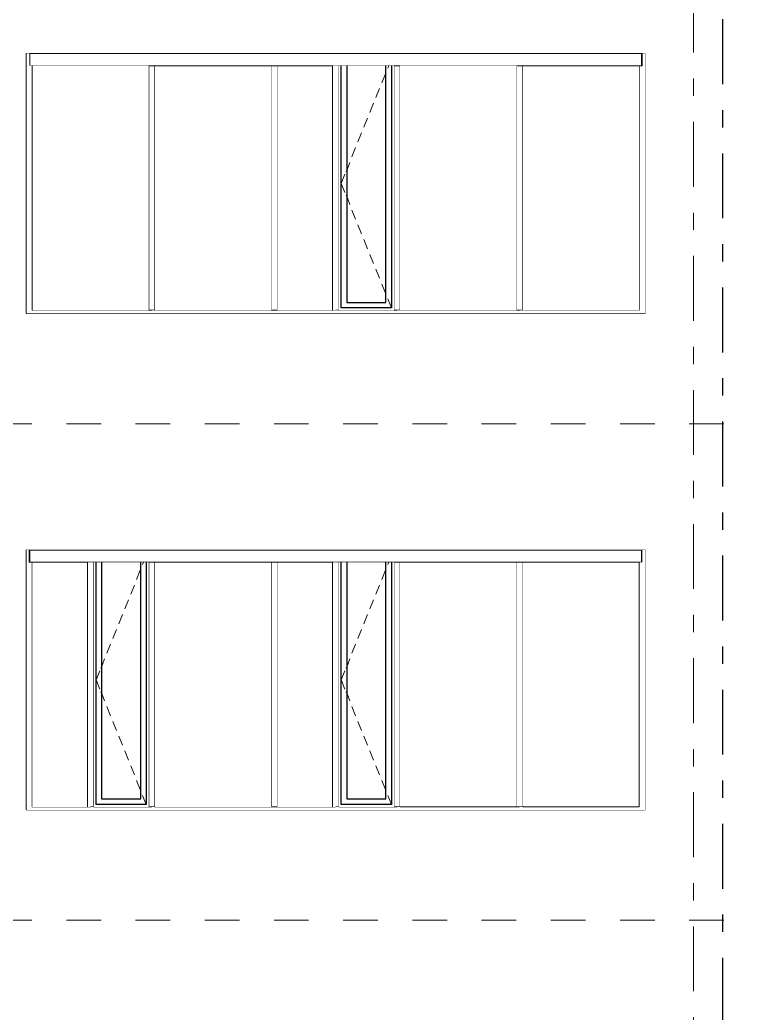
# Model space of a CAD drawing. Header units: millimetres. Extents: x -48147 to 1468943, y -496296 to 18123.
# Drawn here: x 1432692 to 1438599, y -488003 to -479901 of the extents above; entities that cross this region are included whole.
import ezdxf
from ezdxf.enums import TextEntityAlignment as Align

# ---------------------------------------------------------------- set-up
doc = ezdxf.new("R2010")
doc.units = ezdxf.units.MM
doc.header["$MEASUREMENT"] = 0
for name, pattern in [('Dashed', [2822.222233, 1411.111116, -1411.111116]), ('Double Dashed', [1093.611073, 529.166651, -211.666656, 141.111112, -211.666656]), ('Wipeout_Contour', [1000, 0, -1000])]:
    doc.linetypes.add(name, pattern=pattern)
for name, color, linetype, lineweight, true_color in [('0_Pen_No__105', 7, 'Continuous', 15, 0xa6a6a6), ('New_A-15-MG_Structural_Grid_Phase_2_Pen_No__222', 7, 'Continuous', 13, 0x65af33), ('New_A-25-M_Curtain_Wall_Pen_No__43', 7, 'Continuous', 30, 0x444444)]:
    doc.layers.add(name, color=color, linetype=linetype, lineweight=lineweight, true_color=true_color)
for name, color, linetype in [('A-95-P_Drawing', 7, 'Continuous'), ('New_A-15-MG_Structural_Grid_Phase_2', 7, 'Continuous'), ('New_A-20-M_Ceiling', 7, 'Continuous'), ('New_A-25-M_Curtain_Wall', 7, 'Continuous'), ('New_A-25-M_Wall_Int', 7, 'Continuous'), ('New_ArchiCAD Doors', 7, 'Continuous')]:
    doc.layers.add(name, color=color, linetype=linetype)
for name, color, linetype, lineweight in [('A-95-P_Drawing_Pen_No__194', 7, 'Continuous', 25), ('New_A-20-M_Ceiling_Pen_No__89', 8, 'Continuous', 20), ('New_A-25-M_Curtain_Wall_Pen_No__2', 8, 'Continuous', 15), ('New_A-25-M_Curtain_Wall_Pen_No__3', 7, 'Continuous', 18), ('New_A-25-M_Curtain_Wall_Pen_No__87', 8, 'Continuous', 20), ('New_ArchiCAD Doors_Pen_No__87', 8, 'Continuous', 20)]:
    doc.layers.add(name, color=color, linetype=linetype, lineweight=lineweight)
doc.styles.add('GENERATED_STYLE_2', font='')
doc.styles.get('GENERATED_STYLE_2').set_extended_font_data('Swis721 BT')

# ---------------------------------------------------------------- blocks, each defined once
blk = doc.blocks.new('Section Elem_19_1', base_point=(1411454.5, -491295.5))
at = {"layer": 'New_ArchiCAD Doors_Pen_No__87', "linetype": 'Continuous'}
for p, q in [((1432742.7, -484225.5), (1432767.9, -484225.5)), ((1432742.7, -486345.5), (1432742.7, -484225.5)), ((1437768, -484225.5), (1437792.7, -484225.5)), ((1437792.7, -484225.5), (1437792.7, -486345.5)), ((1437792.7, -486345.5), (1432742.7, -486345.5))]:
    blk.add_line(p, q, dxfattribs=at)
blk = doc.blocks.new('Section Elem_33_1', base_point=(1411454.5, -491295.5))
at = {"layer": 'New_ArchiCAD Doors_Pen_No__87', "linetype": 'Continuous'}
for p, q in [((1432742.7, -480175.5), (1432742.7, -482295.5)), ((1432767.7, -480175.5), (1432742.7, -480175.5)), ((1437792.7, -480175.5), (1437768, -480175.5)), ((1437792.7, -482295.5), (1437792.7, -480175.5)), ((1432742.7, -482295.5), (1437792.7, -482295.5))]:
    blk.add_line(p, q, dxfattribs=at)
blk = doc.blocks.new('Section Elem_57_1', base_point=(1411454.5, -491295.5))
at = {"color": 254, "linetype": 'Wipeout_Contour', "lineweight": 0, "ltscale": 6055572.971678499}
blk.add_wipeout([(1434767.7, -482295.5), (1435267.7, -482295.5), (1435267.7, -482270.5), (1434767.7, -482270.5)], dxfattribs=at).dxf.layer = 'New_A-25-M_Curtain_Wall'
at = {"layer": 'New_A-25-M_Curtain_Wall_Pen_No__87', "linetype": 'Continuous'}
blk.add_line((1435267.7, -482270.5), (1434792.7, -482270.5), dxfattribs=at)
blk = doc.blocks.new('Section Elem_59_1', base_point=(1411454.5, -491295.5))
at = {"color": 254, "linetype": 'Wipeout_Contour', "lineweight": 0, "ltscale": 6057132.703382567}
blk.add_wipeout([(1435742.7, -482270.5), (1435792.7, -482270.5), (1435792.7, -480275.5), (1435742.7, -480275.5)], dxfattribs=at).dxf.layer = 'New_A-25-M_Curtain_Wall'
at = {"layer": 'New_A-25-M_Curtain_Wall_Pen_No__87', "linetype": 'Continuous'}
for p, q in [((1435742.7, -482270.5), (1435742.7, -480275.5)), ((1435792.7, -482270.5), (1435792.7, -480275.5)), ((1435792.7, -482270.5), (1435767.7, -482270.5))]:
    blk.add_line(p, q, dxfattribs=at)
blk = doc.blocks.new('Section Elem_60_1', base_point=(1411454.5, -491295.5))
at = {"color": 254, "linetype": 'Wipeout_Contour', "lineweight": 0, "ltscale": 6053340.236583324}
blk.add_wipeout([(1434742.7, -482270.5), (1434792.7, -482270.5), (1434792.7, -480275.5), (1434742.7, -480275.5)], dxfattribs=at).dxf.layer = 'New_A-25-M_Curtain_Wall'
at = {"layer": 'New_A-25-M_Curtain_Wall_Pen_No__87', "linetype": 'Continuous'}
for p, q in [((1434742.7, -482270.5), (1434742.7, -480275.5)), ((1434792.7, -482270.5), (1434792.7, -480275.5)), ((1434792.7, -482270.5), (1434767.7, -482270.5))]:
    blk.add_line(p, q, dxfattribs=at)
blk = doc.blocks.new('Section Elem_61_1', base_point=(1411454.5, -491295.5))
at = {"color": 254, "linetype": 'Wipeout_Contour', "lineweight": 0, "ltscale": 6049548.036995132}
blk.add_wipeout([(1433742.7, -482270.5), (1433792.7, -482270.5), (1433792.7, -480275.5), (1433742.7, -480275.5)], dxfattribs=at).dxf.layer = 'New_A-25-M_Curtain_Wall'
at = {"layer": 'New_A-25-M_Curtain_Wall_Pen_No__87', "linetype": 'Continuous'}
for p, q in [((1433742.7, -482270.5), (1433742.7, -480275.5)), ((1433792.7, -482270.5), (1433792.7, -480275.5)), ((1433792.7, -482270.5), (1433767.7, -482270.5))]:
    blk.add_line(p, q, dxfattribs=at)
blk = doc.blocks.new('Section Elem_62_1', base_point=(1411454.5, -491295.5))
at = {"color": 254, "linetype": 'Wipeout_Contour', "lineweight": 0, "ltscale": 6054288.334966655}
blk.add_wipeout([(1435242.7, -480275.5), (1434792.7, -480275.5), (1434792.7, -482270.5), (1435242.7, -482270.5)], dxfattribs=at).dxf.layer = 'New_A-25-M_Curtain_Wall'
blk = doc.blocks.new('Section Elem_77_1', base_point=(1411454.5, -491295.5))
at = {"color": 254, "linetype": 'Wipeout_Contour', "lineweight": 0, "ltscale": 6060925.437162022}
blk.add_wipeout([(1436792.7, -480275.5), (1436742.7, -480275.5), (1436742.7, -482270.5), (1436792.7, -482270.5)], dxfattribs=at).dxf.layer = 'New_A-25-M_Curtain_Wall'
at = {"layer": 'New_A-25-M_Curtain_Wall_Pen_No__87', "linetype": 'Continuous'}
for p, q in [((1436742.7, -482270.5), (1436742.7, -480275.5)), ((1436792.7, -482270.5), (1436792.7, -480275.5)), ((1436792.7, -482270.5), (1436767.7, -482270.5))]:
    blk.add_line(p, q, dxfattribs=at)
blk = doc.blocks.new('Section Elem_79_1', base_point=(1411454.5, -491295.5))
at = {"color": 254, "linetype": 'Wipeout_Contour', "lineweight": 0, "ltscale": 6064081.086412278}
blk.add_wipeout([(1436767.7, -482295.5), (1437767.7, -482295.5), (1437742.7, -482270.5), (1436767.7, -482270.5)], dxfattribs=at).dxf.layer = 'New_A-25-M_Curtain_Wall'
at = {"layer": 'New_A-25-M_Curtain_Wall_Pen_No__87', "linetype": 'Continuous'}
blk.add_line((1437742.7, -482270.5), (1436792.7, -482270.5), dxfattribs=at)
blk = doc.blocks.new('Section Elem_80_1', base_point=(1411454.5, -491295.5))
at = {"color": 254, "linetype": 'Wipeout_Contour', "lineweight": 0, "ltscale": 12128752.04961666}
blk.add_wipeout([(1437763, -480275.5), (1437742.7, -480275.5), (1437742.7, -482270.5), (1437767.7, -482295.5), (1437792.7, -482295.5), (1437792.7, -480175.5), (1437768, -480175.5), (1437768, -480275.5)], dxfattribs=at).dxf.layer = 'New_A-25-M_Curtain_Wall'
at = {"layer": 'New_A-25-M_Curtain_Wall_Pen_No__87', "linetype": 'Continuous'}
blk.add_line((1437742.7, -482270.5), (1437742.7, -480275.5), dxfattribs=at)
blk = doc.blocks.new('Section Elem_81_1', base_point=(1411454.5, -491295.5))
at = {"color": 254, "linetype": 'Wipeout_Contour', "lineweight": 0, "ltscale": 6052729.376079613}
blk.add_wipeout([(1433767.7, -482295.5), (1434767.7, -482295.5), (1434767.7, -482270.5), (1433767.7, -482270.5)], dxfattribs=at).dxf.layer = 'New_A-25-M_Curtain_Wall'
at = {"layer": 'New_A-25-M_Curtain_Wall_Pen_No__87', "linetype": 'Continuous'}
blk.add_line((1434767.7, -482270.5), (1433792.7, -482270.5), dxfattribs=at)
blk = doc.blocks.new('Section Elem_82_1', base_point=(1411454.5, -491295.5))
at = {"color": 254, "linetype": 'Wipeout_Contour', "lineweight": 0, "ltscale": 6051444.133615611}
blk.add_wipeout([(1434742.7, -480275.5), (1433792.7, -480275.5), (1433792.7, -482270.5), (1434742.7, -482270.5)], dxfattribs=at).dxf.layer = 'New_A-25-M_Curtain_Wall'
blk = doc.blocks.new('Section Elem_83_1', base_point=(1411454.5, -491295.5))
at = {"color": 254, "linetype": 'Wipeout_Contour', "lineweight": 0, "ltscale": 6062821.93400865}
blk.add_wipeout([(1436792.7, -482270.5), (1437742.7, -482270.5), (1437742.7, -480275.5), (1436792.7, -480275.5)], dxfattribs=at).dxf.layer = 'New_A-25-M_Curtain_Wall'
blk = doc.blocks.new('Section Elem_84_1', base_point=(1411454.5, -491295.5))
at = {"color": 254, "linetype": 'Wipeout_Contour', "lineweight": 0, "ltscale": 6060753.91062318}
blk.add_wipeout([(1434767.9, -486345.5), (1435267.9, -486345.5), (1435267.9, -486320.5), (1434767.9, -486320.5)], dxfattribs=at).dxf.layer = 'New_A-25-M_Curtain_Wall'
at = {"layer": 'New_A-25-M_Curtain_Wall_Pen_No__87', "linetype": 'Continuous'}
blk.add_line((1435267.9, -486320.5), (1434792.9, -486320.5), dxfattribs=at)
blk = doc.blocks.new('Section Elem_87_1', base_point=(1411454.5, -491295.5))
at = {"color": 254, "linetype": 'Wipeout_Contour', "lineweight": 0, "ltscale": 6058512.280083802}
blk.add_wipeout([(1434742.9, -486320.5), (1434792.9, -486320.5), (1434792.9, -484325.5), (1434742.9, -484325.5)], dxfattribs=at).dxf.layer = 'New_A-25-M_Curtain_Wall'
at = {"layer": 'New_A-25-M_Curtain_Wall_Pen_No__87', "linetype": 'Continuous'}
for p, q in [((1434742.9, -486320.5), (1434742.9, -484325.5)), ((1434792.9, -486320.5), (1434792.9, -484325.5)), ((1434792.9, -486320.5), (1434767.9, -486320.5))]:
    blk.add_line(p, q, dxfattribs=at)
blk = doc.blocks.new('Section Elem_88_1', base_point=(1411454.5, -491295.5))
at = {"color": 254, "linetype": 'Wipeout_Contour', "lineweight": 0, "ltscale": 6054723.319230368}
blk.add_wipeout([(1433742.9, -486320.5), (1433792.9, -486320.5), (1433792.9, -484325.5), (1433742.9, -484325.5)], dxfattribs=at).dxf.layer = 'New_A-25-M_Curtain_Wall'
at = {"layer": 'New_A-25-M_Curtain_Wall_Pen_No__87', "linetype": 'Continuous'}
for p, q in [((1433742.9, -486320.5), (1433742.9, -484325.5)), ((1433792.9, -486320.5), (1433792.9, -484325.5)), ((1433792.9, -486320.5), (1433767.9, -486320.5))]:
    blk.add_line(p, q, dxfattribs=at)
blk = doc.blocks.new('Section Elem_89_1', base_point=(1411454.5, -491295.5))
at = {"color": 254, "linetype": 'Wipeout_Contour', "lineweight": 0, "ltscale": 13613567.43769567}
blk.add_wipeout([(1432767.9, -484225.5), (1432742.9, -484225.5), (1432742.9, -486345.5), (1432767.9, -486345.5), (1432792.9, -486320.5), (1432792.9, -484325.5), (1432773, -484325.5), (1432768, -484325.5), (1432768, -484225.6)], dxfattribs=at).dxf.layer = 'New_A-25-M_Curtain_Wall'
at = {"layer": 'New_A-25-M_Curtain_Wall_Pen_No__87', "linetype": 'Continuous'}
for p, q in [((1432742.9, -486345.5), (1432742.9, -484225.5)), ((1432742.9, -486345.5), (1432742.9, -484225.5)), ((1432792.9, -486320.5), (1432792.9, -484325.5))]:
    blk.add_line(p, q, dxfattribs=at)
blk = doc.blocks.new('Section Elem_90_1', base_point=(1411454.5, -491295.5))
at = {"color": 254, "linetype": 'Wipeout_Contour', "lineweight": 0, "ltscale": 6059459.569417685}
blk.add_wipeout([(1435242.9, -484325.5), (1434792.9, -484325.5), (1434792.9, -486320.5), (1435242.9, -486320.5)], dxfattribs=at).dxf.layer = 'New_A-25-M_Curtain_Wall'
blk = doc.blocks.new('Section Elem_91_1', base_point=(1411454.5, -491295.5))
at = {"color": 254, "linetype": 'Wipeout_Contour', "lineweight": 0, "ltscale": 6062301.511857545}
blk.add_wipeout([(1435742.9, -486320.5), (1435792.9, -486320.5), (1435792.9, -484325.5), (1435742.9, -484325.5)], dxfattribs=at).dxf.layer = 'New_A-25-M_Curtain_Wall'
at = {"layer": 'New_A-25-M_Curtain_Wall_Pen_No__87', "linetype": 'Continuous'}
for p, q in [((1435742.9, -486320.5), (1435742.9, -484325.5)), ((1435792.9, -486320.5), (1435792.9, -484325.5)), ((1435792.9, -486320.5), (1435767.9, -486320.5))]:
    blk.add_line(p, q, dxfattribs=at)
blk = doc.blocks.new('Section Elem_92_1', base_point=(1411454.5, -491295.5))
at = {"color": 254, "linetype": 'Wipeout_Contour', "lineweight": 0, "ltscale": 6066091.014382282}
blk.add_wipeout([(1436792.9, -484325.5), (1436742.9, -484325.5), (1436742.9, -486320.5), (1436792.9, -486320.5)], dxfattribs=at).dxf.layer = 'New_A-25-M_Curtain_Wall'
at = {"layer": 'New_A-25-M_Curtain_Wall_Pen_No__87', "linetype": 'Continuous'}
for p, q in [((1436742.9, -486320.5), (1436742.9, -484325.5)), ((1436792.9, -486320.5), (1436792.9, -484325.5)), ((1436792.9, -486320.5), (1436767.9, -486320.5))]:
    blk.add_line(p, q, dxfattribs=at)
blk = doc.blocks.new('Section Elem_93_1', base_point=(1411454.5, -491295.5))
at = {"color": 254, "linetype": 'Wipeout_Contour', "lineweight": 0, "ltscale": 6053201.371653866}
blk.add_wipeout([(1432767.9, -486345.5), (1433267.9, -486345.5), (1433267.9, -486320.5), (1432792.9, -486320.5)], dxfattribs=at).dxf.layer = 'New_A-25-M_Curtain_Wall'
at = {"layer": 'New_A-25-M_Curtain_Wall_Pen_No__87', "linetype": 'Continuous'}
blk.add_line((1433267.9, -486320.5), (1432792.9, -486320.5), dxfattribs=at)
blk = doc.blocks.new('Section Elem_94_1', base_point=(1411454.5, -491295.5))
at = {"color": 254, "linetype": 'Wipeout_Contour', "lineweight": 0, "ltscale": 4537144.476834839}
blk.add_wipeout([(1432768, -484225.5), (1432767.9, -484225.5), (1432768, -484225.6)], dxfattribs=at).dxf.layer = 'New_A-25-M_Curtain_Wall'
blk = doc.blocks.new('Section Elem_95_1', base_point=(1411454.5, -491295.5))
at = {"color": 254, "linetype": 'Wipeout_Contour', "lineweight": 0, "ltscale": 6051881.783850697}
blk.add_wipeout([(1433242.9, -484325.5), (1432792.9, -484325.5), (1432792.9, -486320.5), (1433242.9, -486320.5)], dxfattribs=at).dxf.layer = 'New_A-25-M_Curtain_Wall'
blk = doc.blocks.new('Section Elem_96_1', base_point=(1411454.5, -491295.5))
at = {"color": 254, "linetype": 'Wipeout_Contour', "lineweight": 0, "ltscale": 6064196.259948121}
blk.add_wipeout([(1435792.9, -486320.5), (1436742.9, -486320.5), (1436742.9, -484325.5), (1435792.9, -484325.5)], dxfattribs=at).dxf.layer = 'New_A-25-M_Curtain_Wall'
blk = doc.blocks.new('Section Elem_97_1', base_point=(1411454.5, -491295.5))
at = {"color": 254, "linetype": 'Wipeout_Contour', "lineweight": 0, "ltscale": 6057912.747019331}
blk.add_wipeout([(1433767.9, -486345.5), (1434767.9, -486345.5), (1434767.9, -486320.5), (1433767.9, -486320.5)], dxfattribs=at).dxf.layer = 'New_A-25-M_Curtain_Wall'
at = {"layer": 'New_A-25-M_Curtain_Wall_Pen_No__87', "linetype": 'Continuous'}
blk.add_line((1434767.9, -486320.5), (1433792.9, -486320.5), dxfattribs=at)
blk = doc.blocks.new('Section Elem_98_1', base_point=(1411454.5, -491295.5))
at = {"color": 254, "linetype": 'Wipeout_Contour', "lineweight": 0, "ltscale": 6056617.79641324}
blk.add_wipeout([(1433792.9, -486320.5), (1434742.9, -486320.5), (1434742.9, -484325.5), (1433792.9, -484325.5)], dxfattribs=at).dxf.layer = 'New_A-25-M_Curtain_Wall'
blk = doc.blocks.new('Section Elem_100_1', base_point=(1411454.5, -491295.5))
at = {"color": 254, "linetype": 'Wipeout_Contour', "lineweight": 0, "ltscale": 6044432.737113282}
blk.add_wipeout([(1432773, -480275.5), (1432773, -480175.5), (1432768, -480175.5), (1432768, -480275.5)], dxfattribs=at).dxf.layer = 'New_A-25-M_Curtain_Wall'
at = {"color": 254, "linetype": 'Wipeout_Contour', "lineweight": 0, "ltscale": 6063380.27418334}
blk.add_wipeout([(1437768, -480275.5), (1437768, -480175.5), (1437763, -480175.5), (1437763, -480275.5)], dxfattribs=at).dxf.layer = 'New_A-25-M_Curtain_Wall'
at = {"color": 254, "linetype": 'Wipeout_Contour', "lineweight": 0, "ltscale": 6044422.651722787}
blk.add_wipeout([(1432768, -480175.5), (1432767.7, -480175.5), (1432767.7, -480275.5), (1432768, -480275.5)], dxfattribs=at).dxf.layer = 'New_A-25-M_Curtain_Wall'
at = {"color": 254, "linetype": 'Wipeout_Contour', "lineweight": 0, "ltscale": 6053906.504981363}
blk.add_wipeout([(1432773, -480275.5), (1437763, -480275.5), (1437763, -480175.5), (1432773, -480175.5)], dxfattribs=at).dxf.layer = 'New_A-25-M_Curtain_Wall'
at = {"layer": 'New_A-25-M_Curtain_Wall_Pen_No__2', "linetype": 'Continuous'}
for p, q in [((1432768, -480175.5), (1432767.7, -480175.5)), ((1432768, -480275.5), (1432768, -480175.5)), ((1432773, -480175.5), (1432768, -480175.5)), ((1432773, -480175.5), (1437763, -480175.5)), ((1432773, -480175.5), (1432773, -480275.5)), ((1437763, -480275.5), (1437763, -480175.5)), ((1437768, -480175.5), (1437763, -480175.5)), ((1437768, -480275.5), (1437768, -480175.5)), ((1432767.7, -480275.5), (1432768, -480275.5)), ((1432773, -480275.5), (1432768, -480275.5)), ((1432773, -480275.5), (1437763, -480275.5)), ((1437768, -480275.5), (1437763, -480275.5))]:
    blk.add_line(p, q, dxfattribs=at)
blk = doc.blocks.new('Section Elem_105_1', base_point=(1411454.5, -491295.5))
at = {"color": 254, "linetype": 'Wipeout_Contour', "lineweight": 0, "ltscale": 6048961.78627515}
blk.add_wipeout([(1432767.7, -482295.5), (1433767.7, -482295.5), (1433767.7, -482270.5), (1432792.7, -482270.5)], dxfattribs=at).dxf.layer = 'New_A-25-M_Curtain_Wall'
at = {"layer": 'New_A-25-M_Curtain_Wall_Pen_No__87', "linetype": 'Continuous'}
blk.add_line((1433767.7, -482270.5), (1432792.7, -482270.5), dxfattribs=at)
blk = doc.blocks.new('Section Elem_106_1', base_point=(1411454.5, -491295.5))
at = {"color": 254, "linetype": 'Wipeout_Contour', "lineweight": 0, "ltscale": 6047652.06784609}
blk.add_wipeout([(1433742.7, -480275.5), (1432792.7, -480275.5), (1432792.7, -482270.5), (1433742.7, -482270.5)], dxfattribs=at).dxf.layer = 'New_A-25-M_Curtain_Wall'
blk = doc.blocks.new('Section Elem_108_1', base_point=(1411454.5, -491295.5))
at = {"color": 254, "linetype": 'Wipeout_Contour', "lineweight": 0, "ltscale": 12090834.01862814}
blk.add_wipeout([(1432767.7, -480175.5), (1432742.7, -480175.5), (1432742.7, -482295.5), (1432767.7, -482295.5), (1432792.7, -482270.5), (1432792.7, -480275.5), (1432773, -480275.5), (1432767.7, -480275.5)], dxfattribs=at).dxf.layer = 'New_A-25-M_Curtain_Wall'
at = {"layer": 'New_A-25-M_Curtain_Wall_Pen_No__87', "linetype": 'Continuous'}
for p, q in [((1432742.7, -482295.5), (1432742.7, -480175.5)), ((1432792.7, -482270.5), (1432792.7, -480275.5))]:
    blk.add_line(p, q, dxfattribs=at)
blk = doc.blocks.new('Section Elem_109_1', base_point=(1411454.5, -491295.5))
at = {"color": 254, "linetype": 'Wipeout_Contour', "lineweight": 0, "ltscale": 6067985.897518216}
blk.add_wipeout([(1436792.9, -486320.5), (1437742.9, -486320.5), (1437742.9, -484325.5), (1436792.9, -484325.5)], dxfattribs=at).dxf.layer = 'New_A-25-M_Curtain_Wall'
blk = doc.blocks.new('Section Elem_110_1', base_point=(1411454.5, -491295.5))
at = {"color": 254, "linetype": 'Wipeout_Contour', "lineweight": 0, "ltscale": 6069254.763870711}
blk.add_wipeout([(1436767.9, -486345.5), (1437767.9, -486345.5), (1437742.9, -486320.5), (1436767.9, -486320.5)], dxfattribs=at).dxf.layer = 'New_A-25-M_Curtain_Wall'
at = {"layer": 'New_A-25-M_Curtain_Wall_Pen_No__87', "linetype": 'Continuous'}
blk.add_line((1437742.9, -486320.5), (1436792.9, -486320.5), dxfattribs=at)
blk = doc.blocks.new('Section Elem_120_1', base_point=(1411454.5, -491295.5))
at = {"color": 254, "linetype": 'Wipeout_Contour', "lineweight": 0, "ltscale": 6060312.700719625}
blk.add_wipeout([(1435767.7, -482295.5), (1436767.7, -482295.5), (1436767.7, -482270.5), (1435767.7, -482270.5)], dxfattribs=at).dxf.layer = 'New_A-25-M_Curtain_Wall'
at = {"layer": 'New_A-25-M_Curtain_Wall_Pen_No__87', "linetype": 'Continuous'}
blk.add_line((1436767.7, -482270.5), (1435792.7, -482270.5), dxfattribs=at)
blk = doc.blocks.new('Section Elem_121_1', base_point=(1411454.5, -491295.5))
at = {"color": 254, "linetype": 'Wipeout_Contour', "lineweight": 0, "ltscale": 6059029.067132775}
blk.add_wipeout([(1435792.7, -482270.5), (1436742.7, -482270.5), (1436742.7, -480275.5), (1435792.7, -480275.5)], dxfattribs=at).dxf.layer = 'New_A-25-M_Curtain_Wall'
blk = doc.blocks.new('Section Elem_122_1', base_point=(1411454.5, -491295.5))
at = {"color": 254, "linetype": 'Wipeout_Contour', "lineweight": 0, "ltscale": 6065489.592074693}
blk.add_wipeout([(1435767.9, -486345.5), (1436767.9, -486345.5), (1436767.9, -486320.5), (1435767.9, -486320.5)], dxfattribs=at).dxf.layer = 'New_A-25-M_Curtain_Wall'
at = {"layer": 'New_A-25-M_Curtain_Wall_Pen_No__87', "linetype": 'Continuous'}
blk.add_line((1436767.9, -486320.5), (1435792.9, -486320.5), dxfattribs=at)
blk = doc.blocks.new('Section Elem_134_1', base_point=(1411454.5, -491295.5))
at = {"color": 254, "linetype": 'Wipeout_Contour', "lineweight": 0, "ltscale": 6055236.43659878}
blk.add_wipeout([(1435242.7, -482270.5), (1435292.7, -482270.5), (1435292.7, -480275.5), (1435242.7, -480275.5)], dxfattribs=at).dxf.layer = 'New_A-25-M_Curtain_Wall'
at = {"layer": 'New_A-25-M_Curtain_Wall_Pen_No__87', "linetype": 'Continuous'}
for p, q in [((1435242.7, -480275.5), (1435242.7, -482270.5)), ((1435292.7, -480275.5), (1435292.7, -482270.5)), ((1435267.7, -482270.5), (1435292.7, -482270.5))]:
    blk.add_line(p, q, dxfattribs=at)
blk = doc.blocks.new('Section Elem_135_1', base_point=(1411454.5, -491295.5))
at = {"color": 254, "linetype": 'Wipeout_Contour', "lineweight": 0, "ltscale": 6057468.802901486}
blk.add_wipeout([(1435267.7, -482295.5), (1435767.7, -482295.5), (1435767.7, -482270.5), (1435267.7, -482270.5)], dxfattribs=at).dxf.layer = 'New_A-25-M_Curtain_Wall'
at = {"layer": 'New_A-25-M_Curtain_Wall_Pen_No__87', "linetype": 'Continuous'}
blk.add_line((1435767.7, -482270.5), (1435292.7, -482270.5), dxfattribs=at)
blk = doc.blocks.new('Section Elem_136_1', base_point=(1411454.5, -491295.5))
at = {"color": 254, "linetype": 'Wipeout_Contour', "lineweight": 0, "ltscale": 6056993.561153924}
blk.add_wipeout([(1435722.7, -482250.5), (1435742.7, -482270.5), (1435742.7, -480275.5), (1435722.7, -480275.5)], dxfattribs=at).dxf.layer = 'New_A-25-M_Curtain_Wall'
at = {"color": 254, "linetype": 'Wipeout_Contour', "lineweight": 0, "ltscale": 6057440.116550902}
blk.add_wipeout([(1435292.7, -482270.5), (1435742.7, -482270.5), (1435722.7, -482250.5), (1435312.7, -482250.5)], dxfattribs=at).dxf.layer = 'New_A-25-M_Curtain_Wall'
at = {"color": 254, "linetype": 'Wipeout_Contour', "lineweight": 0, "ltscale": 6055362.782477148}
blk.add_wipeout([(1435292.7, -482270.5), (1435312.7, -482250.5), (1435312.7, -480275.5), (1435292.7, -480275.5)], dxfattribs=at).dxf.layer = 'New_A-25-M_Curtain_Wall'
at = {"color": 254, "linetype": 'Wipeout_Contour', "lineweight": 0, "ltscale": 6056849.605798172}
blk.add_wipeout([(1435677.7, -482205.5), (1435722.7, -482250.5), (1435722.7, -480275.5), (1435677.7, -480275.5)], dxfattribs=at).dxf.layer = 'New_A-25-M_Curtain_Wall'
at = {"color": 254, "linetype": 'Wipeout_Contour', "lineweight": 0, "ltscale": 6055465.325106706}
blk.add_wipeout([(1435312.7, -482250.5), (1435357.7, -482205.5), (1435357.7, -480275.5), (1435312.7, -480275.5)], dxfattribs=at).dxf.layer = 'New_A-25-M_Curtain_Wall'
at = {"color": 254, "linetype": 'Wipeout_Contour', "lineweight": 0, "ltscale": 6057398.713993853}
blk.add_wipeout([(1435312.7, -482250.5), (1435722.7, -482250.5), (1435677.7, -482205.5), (1435357.7, -482205.5)], dxfattribs=at).dxf.layer = 'New_A-25-M_Curtain_Wall'
at = {"layer": 'New_A-25-M_Curtain_Wall_Pen_No__43', "linetype": 'Continuous'}
for p, q in [((1435312.7, -482250.5), (1435312.7, -480275.5)), ((1435722.7, -480275.5), (1435722.7, -482250.5)), ((1435722.7, -482250.5), (1435312.7, -482250.5))]:
    blk.add_line(p, q, dxfattribs=at)
at = {"color": 254, "linetype": 'Wipeout_Contour', "lineweight": 0, "ltscale": 6056143.13321722}
blk.add_wipeout([(1435357.7, -480275.5), (1435357.7, -482205.5), (1435677.7, -482205.5), (1435677.7, -480275.5)], dxfattribs=at).dxf.layer = 'New_A-25-M_Curtain_Wall'
at = {"layer": 'New_A-25-M_Curtain_Wall_Pen_No__3', "linetype": 'Continuous'}
for p, q in [((1435700.5, -480275.5), (1435692.7, -480294.7)), ((1435674, -480341.1), (1435644.1, -480415.2)), ((1435625.3, -480461.6), (1435595.4, -480535.8)), ((1435576.6, -480582.1), (1435546.7, -480656.3)), ((1435527.9, -480702.7), (1435498, -480776.8)), ((1435479.3, -480823.2), (1435449.3, -480897.4)), ((1435430.6, -480943.7), (1435400.6, -481017.9)), ((1435381.9, -481064.3), (1435351.9, -481138.5)), ((1435342.7, -481161.3), (1435312.7, -481235.5)), ((1435342.7, -481309.7), (1435312.7, -481235.5)), ((1435381.9, -481406.8), (1435351.9, -481332.6)), ((1435430.6, -481527.3), (1435400.6, -481453.1)), ((1435479.3, -481647.8), (1435449.3, -481573.7)), ((1435527.9, -481768.4), (1435498, -481694.2)), ((1435576.6, -481888.9), (1435546.7, -481814.7)), ((1435625.3, -482009.4), (1435595.4, -481935.3)), ((1435674, -482130), (1435644.1, -482055.8)), ((1435722.7, -482250.5), (1435692.7, -482176.3))]:
    blk.add_line(p, q, dxfattribs=at)
at = {"layer": 'New_A-25-M_Curtain_Wall_Pen_No__43', "linetype": 'Continuous'}
for p, q in [((1435357.7, -480275.5), (1435357.7, -482205.5)), ((1435677.7, -482205.5), (1435677.7, -480275.5)), ((1435357.7, -482205.5), (1435677.7, -482205.5))]:
    blk.add_line(p, q, dxfattribs=at)
blk = doc.blocks.new('Section Elem_138_1', base_point=(1411454.5, -491295.5))
at = {"color": 254, "linetype": 'Wipeout_Contour', "lineweight": 0, "ltscale": 6049600.429356098}
blk.add_wipeout([(1432773, -484325.5), (1432773, -484225.5), (1432768, -484225.5), (1432768, -484325.5)], dxfattribs=at).dxf.layer = 'New_A-25-M_Curtain_Wall'
at = {"color": 254, "linetype": 'Wipeout_Contour', "lineweight": 0, "ltscale": 6068531.831600029}
blk.add_wipeout([(1437768, -484325.5), (1437768, -484225.5), (1437763, -484225.5), (1437763, -484325.5)], dxfattribs=at).dxf.layer = 'New_A-25-M_Curtain_Wall'
at = {"color": 254, "linetype": 'Wipeout_Contour', "lineweight": 0, "ltscale": 6059066.129785758}
blk.add_wipeout([(1432773, -484325.5), (1437763, -484325.5), (1437763, -484225.5), (1432773, -484225.5)], dxfattribs=at).dxf.layer = 'New_A-25-M_Curtain_Wall'
at = {"layer": 'New_A-25-M_Curtain_Wall_Pen_No__2', "linetype": 'Continuous'}
for p, q in [((1432768, -484225.5), (1432767.9, -484225.5)), ((1432768, -484325.5), (1432768, -484225.5)), ((1432773, -484225.5), (1432768, -484225.5)), ((1432773, -484225.5), (1437763, -484225.5)), ((1432773, -484225.5), (1432773, -484325.5)), ((1437763, -484325.5), (1437763, -484225.5)), ((1437768, -484225.5), (1437763, -484225.5)), ((1437768, -484325.5), (1437768, -484225.5)), ((1432767.9, -484325.5), (1432768, -484325.5)), ((1432773, -484325.5), (1432768, -484325.5)), ((1432773, -484325.5), (1437763, -484325.5)), ((1437768, -484325.5), (1437763, -484325.5))]:
    blk.add_line(p, q, dxfattribs=at)
blk = doc.blocks.new('Section Elem_139_1', base_point=(1411454.5, -491295.5))
at = {"color": 254, "linetype": 'Wipeout_Contour', "lineweight": 0, "ltscale": 12139070.73354223}
blk.add_wipeout([(1437763, -484325.5), (1437742.9, -484325.5), (1437742.9, -486320.5), (1437767.9, -486345.5), (1437792.7, -486345.5), (1437792.7, -484225.5), (1437768, -484225.5), (1437768, -484325.5)], dxfattribs=at).dxf.layer = 'New_A-25-M_Curtain_Wall'
at = {"layer": 'New_A-25-M_Curtain_Wall_Pen_No__87', "linetype": 'Continuous'}
blk.add_line((1437742.9, -486320.5), (1437742.9, -484325.5), dxfattribs=at)
blk = doc.blocks.new('Section Elem_140_1', base_point=(1411454.5, -491295.5))
at = {"color": 254, "linetype": 'Wipeout_Contour', "lineweight": 0, "ltscale": 6052828.940756213}
blk.add_wipeout([(1433242.9, -486320.5), (1433292.9, -486320.5), (1433292.9, -484325.5), (1433242.9, -484325.5)], dxfattribs=at).dxf.layer = 'New_A-25-M_Curtain_Wall'
at = {"layer": 'New_A-25-M_Curtain_Wall_Pen_No__87', "linetype": 'Continuous'}
for p, q in [((1433242.9, -486320.5), (1433242.9, -484325.5)), ((1433292.9, -486320.5), (1433292.9, -484325.5)), ((1433292.9, -486320.5), (1433267.9, -486320.5))]:
    blk.add_line(p, q, dxfattribs=at)
blk = doc.blocks.new('Section Elem_141_1', base_point=(1411454.5, -491295.5))
at = {"color": 254, "linetype": 'Wipeout_Contour', "lineweight": 0, "ltscale": 6055071.684856821}
blk.add_wipeout([(1433267.9, -486345.5), (1433767.9, -486345.5), (1433767.9, -486320.5), (1433267.9, -486320.5)], dxfattribs=at).dxf.layer = 'New_A-25-M_Curtain_Wall'
at = {"layer": 'New_A-25-M_Curtain_Wall_Pen_No__87', "linetype": 'Continuous'}
blk.add_line((1433767.9, -486320.5), (1433292.9, -486320.5), dxfattribs=at)
blk = doc.blocks.new('Section Elem_142_1', base_point=(1411454.5, -491295.5))
at = {"color": 254, "linetype": 'Wipeout_Contour', "lineweight": 0, "ltscale": 6054584.271595542}
blk.add_wipeout([(1433722.9, -486300.5), (1433742.9, -486320.5), (1433742.9, -484325.5), (1433722.9, -484325.5)], dxfattribs=at).dxf.layer = 'New_A-25-M_Curtain_Wall'
at = {"color": 254, "linetype": 'Wipeout_Contour', "lineweight": 0, "ltscale": 6055042.760094863}
blk.add_wipeout([(1433292.9, -486320.5), (1433742.9, -486320.5), (1433722.9, -486300.5), (1433312.9, -486300.5)], dxfattribs=at).dxf.layer = 'New_A-25-M_Curtain_Wall'
at = {"color": 254, "linetype": 'Wipeout_Contour', "lineweight": 0, "ltscale": 6052955.109169517}
blk.add_wipeout([(1433292.9, -486320.5), (1433312.9, -486300.5), (1433312.9, -484325.5), (1433292.9, -484325.5)], dxfattribs=at).dxf.layer = 'New_A-25-M_Curtain_Wall'
at = {"color": 254, "linetype": 'Wipeout_Contour', "lineweight": 0, "ltscale": 6054440.25392787}
blk.add_wipeout([(1433677.9, -486255.5), (1433722.9, -486300.5), (1433722.9, -484325.5), (1433677.9, -484325.5)], dxfattribs=at).dxf.layer = 'New_A-25-M_Curtain_Wall'
at = {"color": 254, "linetype": 'Wipeout_Contour', "lineweight": 0, "ltscale": 6053057.351862184}
blk.add_wipeout([(1433312.9, -486300.5), (1433357.9, -486255.5), (1433357.9, -484325.5), (1433312.9, -484325.5)], dxfattribs=at).dxf.layer = 'New_A-25-M_Curtain_Wall'
at = {"color": 254, "linetype": 'Wipeout_Contour', "lineweight": 0, "ltscale": 6055000.995179881}
blk.add_wipeout([(1433312.9, -486300.5), (1433722.9, -486300.5), (1433677.9, -486255.5), (1433357.9, -486255.5)], dxfattribs=at).dxf.layer = 'New_A-25-M_Curtain_Wall'
at = {"layer": 'New_A-25-M_Curtain_Wall_Pen_No__43', "linetype": 'Continuous'}
for p, q in [((1433312.9, -486300.5), (1433312.9, -484325.5)), ((1433722.9, -484325.5), (1433722.9, -486300.5)), ((1433722.9, -486300.5), (1433312.9, -486300.5))]:
    blk.add_line(p, q, dxfattribs=at)
at = {"color": 254, "linetype": 'Wipeout_Contour', "lineweight": 0, "ltscale": 6053734.34997615}
blk.add_wipeout([(1433357.9, -484325.5), (1433357.9, -486255.5), (1433677.9, -486255.5), (1433677.9, -484325.5)], dxfattribs=at).dxf.layer = 'New_A-25-M_Curtain_Wall'
at = {"layer": 'New_A-25-M_Curtain_Wall_Pen_No__3', "linetype": 'Continuous'}
for p, q in [((1433700.7, -484325.5), (1433692.9, -484344.7)), ((1433674.2, -484391.1), (1433644.2, -484465.2)), ((1433625.5, -484511.6), (1433595.5, -484585.8)), ((1433576.8, -484632.1), (1433546.8, -484706.3)), ((1433528.1, -484752.7), (1433498.2, -484826.8)), ((1433479.4, -484873.2), (1433449.5, -484947.4)), ((1433430.7, -484993.7), (1433400.8, -485067.9)), ((1433382, -485114.3), (1433352.1, -485188.5)), ((1433342.8, -485211.3), (1433312.9, -485285.5)), ((1433342.8, -485359.7), (1433312.9, -485285.5)), ((1433382, -485456.8), (1433352.1, -485382.6)), ((1433430.7, -485577.3), (1433400.8, -485503.1)), ((1433479.4, -485697.8), (1433449.5, -485623.7)), ((1433528.1, -485818.4), (1433498.2, -485744.2)), ((1433576.8, -485938.9), (1433546.8, -485864.7)), ((1433625.5, -486059.4), (1433595.5, -485985.3)), ((1433674.2, -486180), (1433644.2, -486105.8)), ((1433722.9, -486300.5), (1433692.9, -486226.3))]:
    blk.add_line(p, q, dxfattribs=at)
at = {"layer": 'New_A-25-M_Curtain_Wall_Pen_No__43', "linetype": 'Continuous'}
for p, q in [((1433357.9, -484325.5), (1433357.9, -486255.5)), ((1433677.9, -486255.5), (1433677.9, -484325.5)), ((1433357.9, -486255.5), (1433677.9, -486255.5))]:
    blk.add_line(p, q, dxfattribs=at)
blk = doc.blocks.new('Section Elem_143_1', base_point=(1411454.5, -491295.5))
at = {"color": 254, "linetype": 'Wipeout_Contour', "lineweight": 0, "ltscale": 6060406.862109091}
blk.add_wipeout([(1435242.9, -486320.5), (1435292.9, -486320.5), (1435292.9, -484325.5), (1435242.9, -484325.5)], dxfattribs=at).dxf.layer = 'New_A-25-M_Curtain_Wall'
at = {"layer": 'New_A-25-M_Curtain_Wall_Pen_No__87', "linetype": 'Continuous'}
for p, q in [((1435242.9, -486320.5), (1435242.9, -484325.5)), ((1435292.9, -486320.5), (1435292.9, -484325.5)), ((1435292.9, -486320.5), (1435267.9, -486320.5))]:
    blk.add_line(p, q, dxfattribs=at)
blk = doc.blocks.new('Section Elem_144_1', base_point=(1411454.5, -491295.5))
at = {"color": 254, "linetype": 'Wipeout_Contour', "lineweight": 0, "ltscale": 6062648.121950792}
blk.add_wipeout([(1435267.9, -486345.5), (1435767.9, -486345.5), (1435767.9, -486320.5), (1435267.9, -486320.5)], dxfattribs=at).dxf.layer = 'New_A-25-M_Curtain_Wall'
at = {"layer": 'New_A-25-M_Curtain_Wall_Pen_No__87', "linetype": 'Continuous'}
blk.add_line((1435767.9, -486320.5), (1435292.9, -486320.5), dxfattribs=at)
blk = doc.blocks.new('Section Elem_145_1', base_point=(1411454.5, -491295.5))
at = {"color": 254, "linetype": 'Wipeout_Contour', "lineweight": 0, "ltscale": 6062162.453272132}
blk.add_wipeout([(1435722.9, -486300.5), (1435742.9, -486320.5), (1435742.9, -484325.5), (1435722.9, -484325.5)], dxfattribs=at).dxf.layer = 'New_A-25-M_Curtain_Wall'
at = {"color": 254, "linetype": 'Wipeout_Contour', "lineweight": 0, "ltscale": 6062619.23347804}
blk.add_wipeout([(1435292.9, -486320.5), (1435742.9, -486320.5), (1435722.9, -486300.5), (1435312.9, -486300.5)], dxfattribs=at).dxf.layer = 'New_A-25-M_Curtain_Wall'
at = {"color": 254, "linetype": 'Wipeout_Contour', "lineweight": 0, "ltscale": 6060533.057534413}
blk.add_wipeout([(1435292.9, -486320.5), (1435312.9, -486300.5), (1435312.9, -484325.5), (1435292.9, -484325.5)], dxfattribs=at).dxf.layer = 'New_A-25-M_Curtain_Wall'
at = {"color": 254, "linetype": 'Wipeout_Contour', "lineweight": 0, "ltscale": 6062018.444073773}
blk.add_wipeout([(1435677.9, -486255.5), (1435722.9, -486300.5), (1435722.9, -484325.5), (1435677.9, -484325.5)], dxfattribs=at).dxf.layer = 'New_A-25-M_Curtain_Wall'
at = {"color": 254, "linetype": 'Wipeout_Contour', "lineweight": 0, "ltscale": 6060635.343878255}
blk.add_wipeout([(1435312.9, -486300.5), (1435357.9, -486255.5), (1435357.9, -484325.5), (1435312.9, -484325.5)], dxfattribs=at).dxf.layer = 'New_A-25-M_Curtain_Wall'
at = {"color": 254, "linetype": 'Wipeout_Contour', "lineweight": 0, "ltscale": 6062577.52075996}
blk.add_wipeout([(1435312.9, -486300.5), (1435722.9, -486300.5), (1435677.9, -486255.5), (1435357.9, -486255.5)], dxfattribs=at).dxf.layer = 'New_A-25-M_Curtain_Wall'
at = {"layer": 'New_A-25-M_Curtain_Wall_Pen_No__43', "linetype": 'Continuous'}
for p, q in [((1435312.9, -486300.5), (1435312.9, -484325.5)), ((1435722.9, -484325.5), (1435722.9, -486300.5)), ((1435722.9, -486300.5), (1435312.9, -486300.5))]:
    blk.add_line(p, q, dxfattribs=at)
at = {"color": 254, "linetype": 'Wipeout_Contour', "lineweight": 0, "ltscale": 6061312.459152314}
blk.add_wipeout([(1435357.9, -484325.5), (1435357.9, -486255.5), (1435677.9, -486255.5), (1435677.9, -484325.5)], dxfattribs=at).dxf.layer = 'New_A-25-M_Curtain_Wall'
at = {"layer": 'New_A-25-M_Curtain_Wall_Pen_No__3', "linetype": 'Continuous'}
for p, q in [((1435700.7, -484325.5), (1435692.9, -484344.7)), ((1435674.2, -484391.1), (1435644.2, -484465.2)), ((1435625.5, -484511.6), (1435595.5, -484585.8)), ((1435576.8, -484632.1), (1435546.8, -484706.3)), ((1435528.1, -484752.7), (1435498.2, -484826.8)), ((1435479.4, -484873.2), (1435449.5, -484947.4)), ((1435430.7, -484993.7), (1435400.8, -485067.9)), ((1435382, -485114.3), (1435352.1, -485188.5)), ((1435342.8, -485211.3), (1435312.9, -485285.5)), ((1435342.8, -485359.7), (1435312.9, -485285.5)), ((1435382, -485456.8), (1435352.1, -485382.6)), ((1435430.7, -485577.3), (1435400.8, -485503.1)), ((1435479.4, -485697.8), (1435449.5, -485623.7)), ((1435528.1, -485818.4), (1435498.2, -485744.2)), ((1435576.8, -485938.9), (1435546.8, -485864.7)), ((1435625.5, -486059.4), (1435595.5, -485985.3)), ((1435674.2, -486180), (1435644.2, -486105.8)), ((1435722.9, -486300.5), (1435692.9, -486226.3))]:
    blk.add_line(p, q, dxfattribs=at)
at = {"layer": 'New_A-25-M_Curtain_Wall_Pen_No__43', "linetype": 'Continuous'}
for p, q in [((1435357.9, -484325.5), (1435357.9, -486255.5)), ((1435677.9, -486255.5), (1435677.9, -484325.5)), ((1435357.9, -486255.5), (1435677.9, -486255.5))]:
    blk.add_line(p, q, dxfattribs=at)
blk = doc.blocks.new('Section Elem_225_1', base_point=(1411454.5, -491295.5))
at = {"color": 254, "linetype": 'Wipeout_Contour', "lineweight": 0, "ltscale": 6050820.409294108}
blk.add_wipeout([(1432742.7, -486345.5), (1432742.9, -486345.5), (1432742.9, -484270.5), (1432742.7, -484270.5)], dxfattribs=at).dxf.layer = 'New_A-25-M_Wall_Int'
at = {"color": 254, "linetype": 'Wipeout_Contour', "lineweight": 0, "ltscale": 6073313.289222019}
blk.add_wipeout([(1438682.7, -486345.5), (1438682.9, -486345.5), (1438682.9, -484245.5), (1438682.7, -484245.5)], dxfattribs=at).dxf.layer = 'New_A-25-M_Wall_Int'
at = {"color": 254, "linetype": 'Wipeout_Contour', "lineweight": 0, "ltscale": 6049444.17312528}
blk.add_wipeout([(1432742.7, -484245.5), (1432742.9, -484245.5), (1432742.9, -484225.5), (1432742.7, -484225.5)], dxfattribs=at).dxf.layer = 'New_A-25-M_Wall_Int'
blk = doc.blocks.new('Section Elem_414_1', base_point=(1411454.5, -491295.5))
at = {"color": 254, "linetype": 'Wipeout_Contour', "lineweight": 0, "ltscale": 6049472.990405832}
blk.add_wipeout([(1432742.9, -484245.5), (1432742.7, -484245.5), (1432742.7, -484270.5), (1432742.9, -484270.5)], dxfattribs=at).dxf.layer = 'New_A-20-M_Ceiling'
at = {"layer": 'New_A-20-M_Ceiling_Pen_No__89', "linetype": 'Continuous'}
for p, q in [((1432742.9, -484245.5), (1432742.7, -484245.5)), ((1432742.9, -484270.5), (1432742.7, -484270.5))]:
    blk.add_line(p, q, dxfattribs=at)
blk = doc.blocks.new('Standard grid marker[6]_1', base_point=(1438186.4, -469890.9))
at = {"layer": 'New_A-15-MG_Structural_Grid_Phase_2_Pen_No__222', "linetype": 'Double Dashed'}
blk.add_line((1438186.4, -470890.9), (1438186.4, -494295.5), dxfattribs=at)
at = {"layer": 'New_A-15-MG_Structural_Grid_Phase_2_Pen_No__222', "style": 'GENERATED_STYLE_2'}
for tag, p in [('AC_MarkerText_1_0', (1438186.4, -469354.5)), ('AC_MarkerText_1_1', (1438186.4, -495759.2))]:
    blk.add_attdef(tag, text='', height=350, rotation=360, dxfattribs=at).set_placement(p, align=Align.MIDDLE_CENTER)
blk = doc.blocks.new('S-34 Building Section_STORY_MARKER', base_point=(1411454.5, -491295.5))
at = {"layer": '0_Pen_No__105', "linetype": 'Dashed', "ltscale": 0.2}
for p, q in [((1387916.2, -483195.5), (1445948.4, -483195.5)), ((1387916.2, -487245.5), (1445948.4, -487245.5))]:
    blk.add_line(p, q, dxfattribs=at)

msp = doc.modelspace()

# ---------------------------------------------------------------- block references
at = {"layer": 'New_ArchiCAD Doors'}
for name in ['Section Elem_33_1', 'Section Elem_19_1']:
    msp.add_blockref(name, (1411454.5, -491295.5), dxfattribs=at)

# ---------------------------------------------------------------- next in the draw order: block references
at = {"layer": 'New_A-25-M_Curtain_Wall'}
for name in ['Section Elem_61_1', 'Section Elem_59_1', 'Section Elem_77_1', 'Section Elem_57_1', 'Section Elem_89_1', 'Section Elem_88_1', 'Section Elem_91_1', 'Section Elem_92_1', 'Section Elem_84_1']:
    msp.add_blockref(name, (1411454.5, -491295.5), dxfattribs=at)

# ---------------------------------------------------------------- next in the draw order: block references
for name in ['Section Elem_60_1', 'Section Elem_79_1', 'Section Elem_94_1', 'Section Elem_87_1', 'Section Elem_96_1', 'Section Elem_109_1', 'Section Elem_93_1']:
    msp.add_blockref(name, (1411454.5, -491295.5), dxfattribs=at)

# ---------------------------------------------------------------- next in the draw order: block references
for name in ['Section Elem_80_1', 'Section Elem_62_1', 'Section Elem_95_1', 'Section Elem_90_1', 'Section Elem_110_1']:
    msp.add_blockref(name, (1411454.5, -491295.5), dxfattribs=at)

# ---------------------------------------------------------------- next in the draw order: block references
for name in ['Section Elem_83_1', 'Section Elem_81_1', 'Section Elem_97_1', 'Section Elem_122_1']:
    msp.add_blockref(name, (1411454.5, -491295.5), dxfattribs=at)

# ---------------------------------------------------------------- next in the draw order: block references
for name in ['Section Elem_82_1', 'Section Elem_120_1', 'Section Elem_98_1']:
    msp.add_blockref(name, (1411454.5, -491295.5), dxfattribs=at)

# ---------------------------------------------------------------- next in the draw order: block references
for name in ['Section Elem_100_1', 'Section Elem_105_1', 'Section Elem_138_1']:
    msp.add_blockref(name, (1411454.5, -491295.5), dxfattribs=at)

# ---------------------------------------------------------------- next in the draw order: block references
for name in ['Section Elem_106_1', 'Section Elem_134_1', 'Section Elem_121_1', 'Section Elem_139_1', 'Section Elem_140_1', 'Section Elem_143_1']:
    msp.add_blockref(name, (1411454.5, -491295.5), dxfattribs=at)

# ---------------------------------------------------------------- next in the draw order: block references
for name in ['Section Elem_108_1', 'Section Elem_135_1', 'Section Elem_141_1', 'Section Elem_144_1']:
    msp.add_blockref(name, (1411454.5, -491295.5), dxfattribs=at)

# ---------------------------------------------------------------- next in the draw order: block references
for name in ['Section Elem_136_1', 'Section Elem_142_1', 'Section Elem_145_1']:
    msp.add_blockref(name, (1411454.5, -491295.5), dxfattribs=at)

# ---------------------------------------------------------------- next in the draw order: block references
at = {"layer": 'New_A-25-M_Wall_Int'}
msp.add_blockref('Section Elem_225_1', (1411454.5, -491295.5), dxfattribs=at)

# ---------------------------------------------------------------- next in the draw order: block references
at = {"layer": 'New_A-15-MG_Structural_Grid_Phase_2', "color": 8, "linetype": 'Continuous', "lineweight": 15}
msp.add_blockref('Standard grid marker[6]_1', (1438186.4, -469890.9), dxfattribs=at)
at = {"layer": 'New_A-20-M_Ceiling'}
msp.add_blockref('Section Elem_414_1', (1411454.5, -491295.5), dxfattribs=at)

# ---------------------------------------------------------------- next in the draw order: wipeouts: each hides what was drawn before it
at = {"color": 254, "linetype": 'Wipeout_Contour', "lineweight": 0, "ltscale": 6081233.324991323}
msp.add_wipeout([(1438426.5, -473037.1), (1444590.2, -473037.1), (1444590.2, -492986.9), (1438426.5, -492986.9)], dxfattribs=at).dxf.layer = 'A-95-P_Drawing'

# ---------------------------------------------------------------- next in the draw order: linework, layer by layer
at = {"layer": 'A-95-P_Drawing_Pen_No__194', "linetype": 'Double Dashed', "flags": 128}
msp.add_lwpolyline([(1438426.5, -473037.1), (1444590.2, -473037.1), (1444590.2, -492986.9), (1438426.5, -492986.9)], close=True, dxfattribs=at)

# ---------------------------------------------------------------- next in the draw order: block references
at = {"linetype": 'Continuous', "lineweight": 0}
msp.add_blockref('S-34 Building Section_STORY_MARKER', (1411454.5, -491295.5), dxfattribs=at)

doc.saveas('drawing.dxf')
